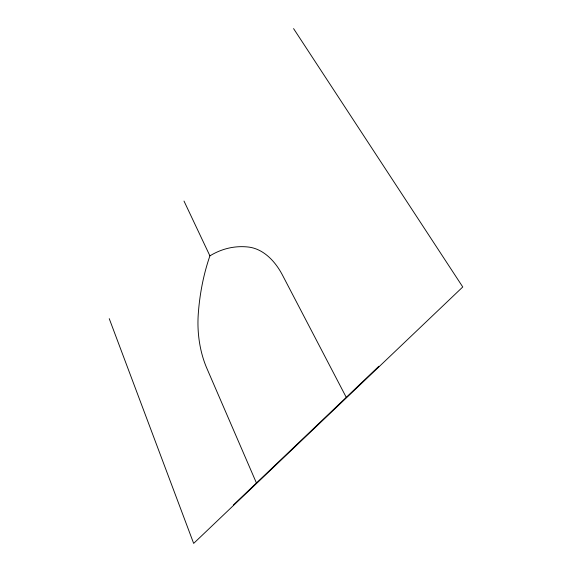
<?xml version="1.0" encoding="UTF-8"?>
<svg xmlns="http://www.w3.org/2000/svg" width="572" height="572" viewBox="0 0 572 572"><rect width="100%" height="100%" fill="white"/><g stroke="black" fill="none" stroke-linecap="round" stroke-linejoin="round"><path stroke-width="0.86" d="M233.355 505.026L378.807 366.294M293.572 28.6L462.762 286.965L193.658 543.4L109.238 318.647M346.26 397.34L282.568 275.282A77.856 48.112 88.7 0 0 248.341 247.04A156.535 95.324 84.5 0 0 209.91 255.856A170.334 114.943 87.6 0 0 198.262 314.142A77.856 48.112 88.7 0 0 206.85 368.318L256.442 483.011M183.998 201.051L209.91 255.856"/></g></svg>
